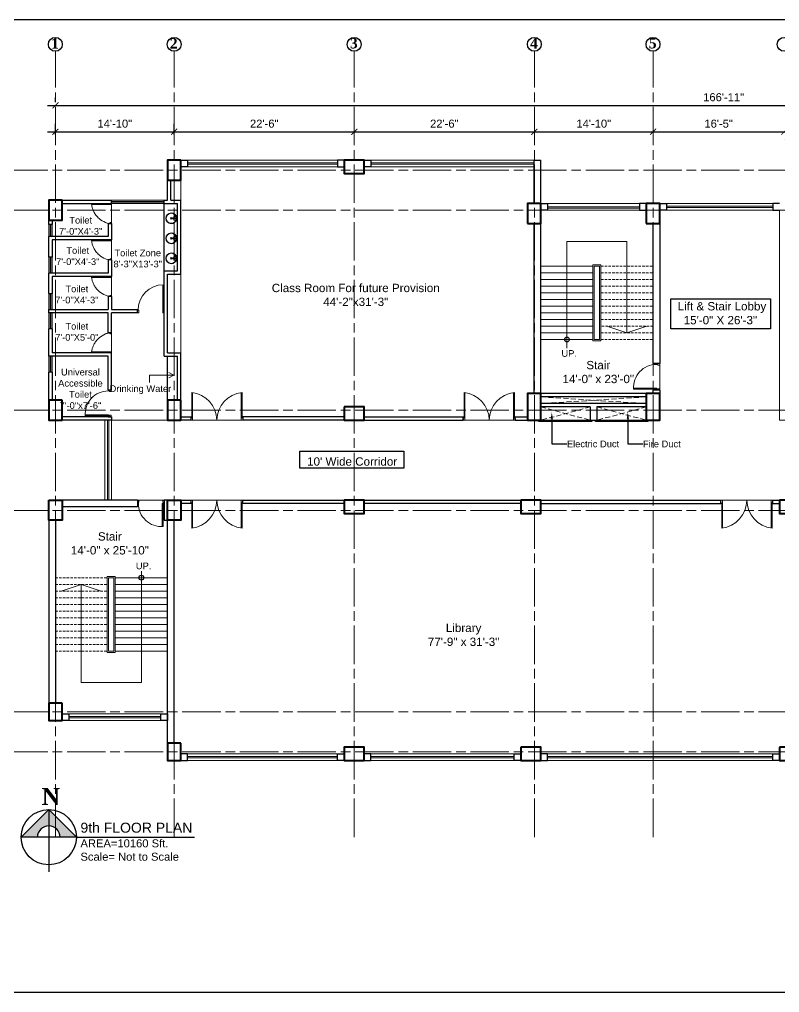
# Model space of a CAD drawing. Header units: inches. Extents: x -12 to 20935469, y -1604 to 24729220.
# Drawn here: x 20863959 to 20865098, y 24703583 to 24705041 of the extents above; entities that cross this region are included whole.
import ezdxf
from ezdxf import colors
from ezdxf.entities.mleader import LeaderData, LeaderLine
from ezdxf.math import Vec2, Vec3

# ---------------------------------------------------------------- set-up
doc = ezdxf.new("R2010")
doc.units = ezdxf.units.IN
doc.header["$LTSCALE"] = 0.03
doc.header["$MEASUREMENT"] = 0
doc.header["$PDMODE"] = 32
doc.header["$PDSIZE"] = 15
doc.linetypes.add('ACAD_ISO08W100', pattern=[36, 24, -3, 6, -3])
doc.linetypes.add('DASHED2', pattern=[0.375, 0.25, -0.125])
for name, color, linetype, lineweight in [('column', 1, 'Continuous', 40), ('Dim Line', 252, 'Continuous', 13), ('Door', 7, 'Continuous', 18), ('Dot', 253, 'Continuous', 0), ('Gas', 21, 'Continuous', 5), ('Glass Line', 252, 'Continuous', 9), ('Grid Line', 252, 'Continuous', 18), ('Hatch', 253, 'Continuous', 15), ('Low Wall', 7, 'Continuous', 30), ('Main Wall', 7, 'Continuous', 30), ('RAIL', 23, 'Continuous', 13), ('STAIR', 46, 'Continuous', 15), ('TOILET FIXTURE', 142, 'Continuous', 5), ('wind.', 150, 'Continuous', 20)]:
    doc.layers.add(name, color=color, linetype=linetype, lineweight=lineweight)
doc.layers.add('TEXT', color=7, linetype='Continuous')
doc.styles.add('2', font='swisscl.ttf')
doc.styles.add('RomanS', font='arial.ttf', dxfattribs={"height": 12})
doc.styles.get("Standard").update_dxf_attribs({"font": 'timesbd.ttf'})
doc.dimstyles.new('Aec_Arch_I', dxfattribs={"dimscale": 96, "dimtxt": 12, "dimasz": 0.09375, "dimexe": 0.125, "dimexo": 0.125, "dimgap": 0.0625, "dimtad": 1, "dimdec": 0, "dimzin": 3, "dimdsep": 46, "dimlunit": 4, "dimtxsty": 'RomanS', "dimblk1": 'ARCHTICK', "dimblk2": 'ARCHTICK', "dimsah": 1, "dimcen": 0.09375, "dimdle": 0.125, "dimadec": 0, "dimazin": 0, "dimtfac": 0.75, "dimtdec": 0, "dimtmove": 2, "dimatfit": 3, "dimldrblk": 'ARCHTICK', "dimfxl": 1, "dimfrac": 1, "dimtolj": 1, "dimtzin": 0, "dimarcsym": 0})

# ---------------------------------------------------------------- blocks, each defined once
blk = doc.blocks.new('_ArchTick')
at = {"color": 0, "linetype": 'ByBlock', "lineweight": 35, "const_width": 0.15}
blk.add_lwpolyline([(-0.5, -0.5), (0.5, 0.5)], dxfattribs=at)
blk = doc.blocks.new('*D14')
at = {"layer": 'Defpoints', "color": 0, "transparency": 16777216}
for p in [(20831126.3, 24724578.2), (20830948.3, 24724562.3), (20831126.3, 24724562.3)]:
    blk.add_point(p, dxfattribs=at)
at = {"layer": 'Dim Line', "color": 0, "lineweight": -2, "transparency": 16777216}
for p, q in [((20830948.3, 24724574.3), (20830948.3, 24724590.2)), ((20831126.3, 24724574.3), (20831126.3, 24724590.2)), ((20830936.3, 24724578.2), (20831138.3, 24724578.2))]:
    blk.add_line(p, q, dxfattribs=at)
at = {"layer": 'Dim Line', "color": 0, "lineweight": -2, "transparency": 16777216, "xscale": 9, "yscale": 9, "zscale": 9, "rotation": 180}
blk.add_blockref('_ArchTick', (20830948.3, 24724578.2), dxfattribs=at)
at = {"layer": 'Dim Line', "color": 0, "lineweight": -2, "transparency": 16777216, "xscale": 9, "yscale": 9, "zscale": 9}
blk.add_blockref('_ArchTick', (20831126.3, 24724578.2), dxfattribs=at)
at = {"layer": 'Dim Line', "color": 0, "transparency": 16777216, "insert": (20831037.3, 24724590.3), "char_height": 12, "attachment_point": 5, "style": 'RomanS'}
blk.add_mtext('\\A1;14\'-10"', dxfattribs=at)
blk = doc.blocks.new('*D7')
at = {"layer": 'Defpoints', "color": 0, "transparency": 16777216}
for p in [(20831396.3, 24724578.2), (20831396.3, 24724578.2), (20831126.3, 24724562.3)]:
    blk.add_point(p, dxfattribs=at)
at = {"layer": 'Dim Line', "color": 0, "lineweight": -2, "transparency": 16777216}
for p, q in [((20831126.3, 24724574.3), (20831126.3, 24724590.2)), ((20831114.3, 24724578.2), (20831408.3, 24724578.2))]:
    blk.add_line(p, q, dxfattribs=at)
at = {"layer": 'Dim Line', "color": 0, "lineweight": -2, "transparency": 16777216, "xscale": 9, "yscale": 9, "zscale": 9, "rotation": 180}
blk.add_blockref('_ArchTick', (20831126.3, 24724578.2), dxfattribs=at)
at = {"layer": 'Dim Line', "color": 0, "lineweight": -2, "transparency": 16777216, "xscale": 9, "yscale": 9, "zscale": 9}
blk.add_blockref('_ArchTick', (20831396.3, 24724578.2), dxfattribs=at)
at = {"layer": 'Dim Line', "color": 0, "transparency": 16777216, "insert": (20831261.3, 24724590.3), "char_height": 12, "attachment_point": 5, "style": 'RomanS'}
blk.add_mtext('\\A1;22\'-6"', dxfattribs=at)
blk = doc.blocks.new('*D8')
at = {"layer": 'Defpoints', "color": 0, "transparency": 16777216}
for p in [(20831396.3, 24724578.2), (20831666.3, 24724578.2), (20831666.3, 24724578.2)]:
    blk.add_point(p, dxfattribs=at)
at = {"layer": 'Dim Line', "color": 0, "lineweight": -2, "transparency": 16777216}
blk.add_line((20831384.3, 24724578.2), (20831678.3, 24724578.2), dxfattribs=at)
at = {"layer": 'Dim Line', "color": 0, "lineweight": -2, "transparency": 16777216, "xscale": 9, "yscale": 9, "zscale": 9, "rotation": 180}
blk.add_blockref('_ArchTick', (20831396.3, 24724578.2), dxfattribs=at)
at = {"layer": 'Dim Line', "color": 0, "lineweight": -2, "transparency": 16777216, "xscale": 9, "yscale": 9, "zscale": 9}
blk.add_blockref('_ArchTick', (20831666.3, 24724578.2), dxfattribs=at)
at = {"layer": 'Dim Line', "color": 0, "transparency": 16777216, "insert": (20831531.3, 24724590.3), "char_height": 12, "attachment_point": 5, "style": 'RomanS'}
blk.add_mtext('\\A1;22\'-6"', dxfattribs=at)
blk = doc.blocks.new('*D9')
at = {"layer": 'Defpoints', "color": 0, "transparency": 16777216}
for p in [(20831666.3, 24724578.2), (20831844.3, 24724578.2), (20831844.3, 24724578.2)]:
    blk.add_point(p, dxfattribs=at)
at = {"layer": 'Dim Line', "color": 0, "lineweight": -2, "transparency": 16777216}
blk.add_line((20831654.3, 24724578.2), (20831856.3, 24724578.2), dxfattribs=at)
at = {"layer": 'Dim Line', "color": 0, "lineweight": -2, "transparency": 16777216, "xscale": 9, "yscale": 9, "zscale": 9, "rotation": 180}
blk.add_blockref('_ArchTick', (20831666.3, 24724578.2), dxfattribs=at)
at = {"layer": 'Dim Line', "color": 0, "lineweight": -2, "transparency": 16777216, "xscale": 9, "yscale": 9, "zscale": 9}
blk.add_blockref('_ArchTick', (20831844.3, 24724578.2), dxfattribs=at)
at = {"layer": 'Dim Line', "color": 0, "transparency": 16777216, "insert": (20831755.3, 24724590.3), "char_height": 12, "attachment_point": 5, "style": 'RomanS'}
blk.add_mtext('\\A1;14\'-10"', dxfattribs=at)
blk = doc.blocks.new('*D21')
at = {"layer": 'Defpoints', "color": 0, "transparency": 16777216}
for p in [(20831844.3, 24724578.2), (20832040.8, 24724578.2), (20832040.8, 24724578.2)]:
    blk.add_point(p, dxfattribs=at)
at = {"layer": 'Dim Line', "color": 0, "lineweight": -2, "transparency": 16777216}
for p, q in [((20831832.3, 24724578.2), (20832052.8, 24724578.2)), ((20831844.3, 24724566.2), (20831844.3, 24724566.2)), ((20832040.8, 24724566.2), (20832040.8, 24724566.2))]:
    blk.add_line(p, q, dxfattribs=at)
at = {"layer": 'Dim Line', "color": 0, "lineweight": -2, "transparency": 16777216, "xscale": 9, "yscale": 9, "zscale": 9, "rotation": 180}
blk.add_blockref('_ArchTick', (20831844.3, 24724578.2), dxfattribs=at)
at = {"layer": 'Dim Line', "color": 0, "lineweight": -2, "transparency": 16777216, "xscale": 9, "yscale": 9, "zscale": 9}
blk.add_blockref('_ArchTick', (20832040.8, 24724578.2), dxfattribs=at)
at = {"layer": 'Dim Line', "color": 0, "transparency": 16777216, "insert": (20831942.5, 24724590.3), "char_height": 12, "attachment_point": 5, "style": 'RomanS'}
blk.add_mtext('\\A1;16\'-5"', dxfattribs=at)
blk = doc.blocks.new('*D22')
at = {"layer": 'Defpoints', "color": 0, "transparency": 16777216}
for p in [(20832040.8, 24724578.2), (20832166.8, 24724578.2), (20832166.8, 24724578.2)]:
    blk.add_point(p, dxfattribs=at)
at = {"layer": 'Dim Line', "color": 0, "lineweight": -2, "transparency": 16777216}
for p, q in [((20832028.8, 24724578.2), (20832178.8, 24724578.2)), ((20832040.8, 24724566.2), (20832040.8, 24724566.2)), ((20832166.8, 24724566.2), (20832166.8, 24724566.2))]:
    blk.add_line(p, q, dxfattribs=at)
at = {"layer": 'Dim Line', "color": 0, "lineweight": -2, "transparency": 16777216, "xscale": 9, "yscale": 9, "zscale": 9, "rotation": 180}
blk.add_blockref('_ArchTick', (20832040.8, 24724578.2), dxfattribs=at)
at = {"layer": 'Dim Line', "color": 0, "lineweight": -2, "transparency": 16777216, "xscale": 9, "yscale": 9, "zscale": 9}
blk.add_blockref('_ArchTick', (20832166.8, 24724578.2), dxfattribs=at)
at = {"layer": 'Dim Line', "color": 0, "transparency": 16777216, "insert": (20832103.8, 24724590.3), "char_height": 12, "attachment_point": 5, "style": 'RomanS'}
blk.add_mtext('\\A1;10\'-6"', dxfattribs=at)
blk = doc.blocks.new('*D13')
at = {"layer": 'Defpoints', "color": 0, "transparency": 16777216}
for p in [(20830948.3, 24724610.7), (20832951.8, 24724617.8), (20832951.8, 24724610.7)]:
    blk.add_point(p, dxfattribs=at)
at = {"layer": 'Dim Line', "color": 0, "lineweight": -2, "transparency": 16777216}
for p, q in [((20830948.3, 24724622.7), (20830948.3, 24724629.8)), ((20832951.8, 24724622.7), (20832951.8, 24724629.8)), ((20830936.3, 24724617.8), (20832963.8, 24724617.8))]:
    blk.add_line(p, q, dxfattribs=at)
at = {"layer": 'Dim Line', "color": 0, "lineweight": -2, "transparency": 16777216, "xscale": 9, "yscale": 9, "zscale": 9, "rotation": 180}
blk.add_blockref('_ArchTick', (20830948.3, 24724617.8), dxfattribs=at)
at = {"layer": 'Dim Line', "color": 0, "lineweight": -2, "transparency": 16777216, "xscale": 9, "yscale": 9, "zscale": 9}
blk.add_blockref('_ArchTick', (20832951.8, 24724617.8), dxfattribs=at)
at = {"layer": 'Dim Line', "color": 0, "transparency": 16777216, "insert": (20831950, 24724629.9), "char_height": 12, "attachment_point": 5, "style": 'RomanS'}
blk.add_mtext('\\A1;166\'-11"', dxfattribs=at)
blk = doc.blocks.new('Door_45')
at = {"layer": 'Door'}
for p, q in [((1.5, 5), (1.5, 44)), ((1.5, 40), (2.2, 40)), ((2.2, 40), (2.2, 39.5)), ((2.2, 39.5), (2.7, 39.5)), ((2.7, 39.5), (2.7, 40)), ((2.7, 40), (3.5, 40)), ((3.5, 44), (3.5, 5)), ((1.5, 25.8), (2.2, 25.8)), ((2.2, 25.8), (2.2, 25.3)), ((2.2, 25.3), (2.7, 25.3)), ((2.7, 25.8), (3.5, 25.8)), ((2.7, 25.3), (2.7, 25.8)), ((0, 0), (0, 5)), ((0, 5), (1.5, 5)), ((1.5, 12.6), (2.2, 12.6)), ((3.5, 5), (1.5, 5)), ((1.5, 5), (1.5, 3)), ((1.5, 3), (2.5, 3)), ((2.2, 12.6), (2.2, 13.1)), ((2.2, 13.1), (2.7, 13.1)), ((2.5, 3), (2.5, 0)), ((2.7, 13.1), (2.7, 12.6)), ((2.7, 12.6), (3.5, 12.6)), ((42.5, 3), (42.5, 0)), ((43.5, 3), (42.5, 3)), ((45, 5), (43.5, 5)), ((43.5, 5), (43.5, 3)), ((45, 0), (45, 5)), ((2.5, 0), (0, 0)), ((42.5, 0), (45, 0))]:
    blk.add_line(p, q, dxfattribs=at)
blk.add_arc((4.7, 5.3), 38.8, 359.6233, 94.6685, dxfattribs=at)
blk = doc.blocks.new('sssss-flat-876')
at = {"layer": 'Door', "linetype": 'Continuous', "ltscale": 3}
blk.add_line((3666.5, 84027.2), (3666.5, 84055.7), dxfattribs=at)
at = {"layer": 'Door', "linetype": 'Continuous', "ltscale": 3, "extrusion": (-7.21527e-09, -3.35624e-18, 1), "elevation": 0}
for points in [[(3666.5, 84057.2), (3666.5, 84055.7), (3668.4, 84055.7), (3668.4, 84056.5), (3670.2, 84056.5), (3670.2, 84057.2)], [(3668.4, 84055.7), (3696.2, 84055.7), (3696.2, 84056.5), (3668.4, 84056.5)]]:
    blk.add_lwpolyline(points, close=True, dxfattribs=at)
at = {"layer": 'Door', "linetype": 'Continuous', "ltscale": 3, "flags": 128}
blk.add_lwpolyline([(3670.2, 84027.2, 0.04096), (3675.5, 84028.9, 0.082496), (3684.9, 84034.8, 0.052187), (3689.7, 84040, 0.043988), (3692.9, 84045, 0.036571), (3694.8, 84049.6, 0.034751), (3695.9, 84054.2, 0.011435), (3696.2, 84055.7)], format="xyb", dxfattribs=at)
at = {"layer": 'Door', "linetype": 'Continuous', "ltscale": 3}
blk.add_lwpolyline([(3666.5, 84027.2), (3666.5, 84028.7), (3668.4, 84028.7), (3668.4, 84027.9), (3670.2, 84027.9), (3670.2, 84027.2)], close=True, dxfattribs=at)
blk = doc.blocks.new('7-flat-72')
at = {"layer": 'Glass Line', "color": 8, "ltscale": 20}
for p, q in [((-64478.7, 376960.5), (-64480.3, 376960.5)), ((-64480.3, 376959.5), (-64480.3, 376960.5)), ((-64480.3, 376959.5), (-64480.3, 376960.5)), ((-64478.7, 376959.5), (-64480.3, 376959.5)), ((-64480.3, 376959.1), (-64480.3, 376959.4)), ((-64478.7, 376959.4), (-64480.3, 376959.4)), ((-64478.7, 376959.1), (-64480.3, 376959.1)), ((-64480.2, 376959.4), (-64480.2, 376959.5)), ((-64480.1, 376959.5), (-64480.1, 376960.5)), ((-64479.9, 376959.5), (-64479.9, 376960.5)), ((-64479.5, 376959.5), (-64479.5, 376960.5)), ((-64479.1, 376959.5), (-64479.1, 376960.5)), ((-64478.9, 376959.5), (-64478.9, 376960.5)), ((-64478.9, 376959.4), (-64478.9, 376959.5)), ((-64478.8, 376959.5), (-64478.8, 376960.5)), ((-64478.7, 376959.5), (-64478.7, 376960.5)), ((-64478.7, 376959.1), (-64478.7, 376959.4)), ((-64475.1, 376959.4), (-64476.9, 376959.4)), ((-64476.9, 376959.1), (-64476.9, 376959.4)), ((-64475.1, 376959.1), (-64476.9, 376959.1)), ((-64476.6, 376959.4), (-64476.6, 376966.6)), ((-64475.5, 376966.6), (-64476.6, 376966.6)), ((-64475.5, 376959.4), (-64475.5, 376966.6)), ((-64475.1, 376959.1), (-64475.1, 376959.4)), ((-64473.3, 376960.5), (-64471.7, 376960.5)), ((-64473.3, 376959.5), (-64473.3, 376960.5)), ((-64473.3, 376959.5), (-64473.3, 376960.5)), ((-64473.3, 376959.5), (-64471.7, 376959.5)), ((-64473.3, 376959.1), (-64473.3, 376959.4)), ((-64473.3, 376959.4), (-64471.7, 376959.4)), ((-64473.3, 376959.1), (-64471.7, 376959.1)), ((-64473.1, 376959.5), (-64473.1, 376960.5)), ((-64473.1, 376959.4), (-64473.1, 376959.5)), ((-64472.9, 376959.5), (-64472.9, 376960.5)), ((-64472.5, 376959.5), (-64472.5, 376960.5)), ((-64472.1, 376959.5), (-64472.1, 376960.5)), ((-64471.9, 376959.5), (-64471.9, 376960.5)), ((-64471.9, 376959.4), (-64471.9, 376959.5)), ((-64471.8, 376959.5), (-64471.8, 376960.5)), ((-64471.7, 376959.5), (-64471.7, 376960.5)), ((-64471.7, 376959.1), (-64471.7, 376959.4))]:
    blk.add_line(p, q, dxfattribs=at)
blk.add_circle((-64476, 376968.4, 0), 1.08, dxfattribs=at)
for radius, start, end in [(8.1, 273.8334, 266.1883), (7.55, 274.115, 265.9068)]:
    blk.add_arc((-64476, 376968.4, 0), radius, start, end, dxfattribs=at)
blk = doc.blocks.new('SFSFSFS-flat-72')
at = {"layer": 'TOILET FIXTURE', "ltscale": 0.2}
blk.add_lwpolyline([(-3918.5, -3608.1), (-3918.5, -3602.7), (-3923.9, -3602.7), (-3923.9, -3608.1)], close=True, dxfattribs=at)
at = {"layer": 'TOILET FIXTURE', "ltscale": 20}
blk.add_blockref('7-flat-72', (60554.8, -380567.2), dxfattribs=at)
blk = doc.blocks.new('$D40')
at = {"layer": 'Door'}
for p, q in [((1, 4), (1, 42)), ((2, 0), (2, 42)), ((1, 5), (0, 5)), ((2, 0), (0, 0)), ((2, 4), (1, 4)), ((39, 4), (38, 4)), ((38, 4), (38, 0)), ((40, 0), (38, 0)), ((40, 5), (39, 5)), ((39, 5), (39, 4))]:
    blk.add_line(p, q, dxfattribs=at)
blk.add_arc((1, 4), 38, 0, 90, dxfattribs=at)
blk = doc.blocks.new('fff')
at = {"layer": 'Grid Line', "color": 252, "linetype": 'ACAD_ISO08W100', "lineweight": 9, "ltscale": 80, "true_color": 0x939598}
for p, q in [((20830948.3, 24723521.1), (20830948.3, 24724698.8)), ((20831126.3, 24723521.1), (20831126.3, 24724698.8)), ((20831396.3, 24723521.1), (20831396.3, 24724698.8)), ((20831666.3, 24723521.1), (20831666.3, 24724698.8)), ((20831844.3, 24723521.1), (20831844.3, 24724698.8)), ((20833096.9, 24724520.6), (20830726.1, 24724520.6)), ((20833096.9, 24724460.6), (20830726.1, 24724460.6)), ((20833096.9, 24724160.7), (20830726.1, 24724160.7)), ((20833096.9, 24724010.7), (20830726.1, 24724010.7)), ((20833096.9, 24723708.7), (20830726.1, 24723708.7)), ((20833096.9, 24723648.8), (20830726.1, 24723648.8))]:
    blk.add_line(p, q, dxfattribs=at)
at = {"layer": 'Dim Line'}
for base, p1, p2, picture, middle in [((20832951.7523, 24724617.8128), (20830948.3088, 24724610.7482), (20832951.7523, 24724610.7482), '*D13', (20831950.0306, 24724629.9397)), ((20831126.3, 24724578.2), (20830948.3, 24724562.3), (20831126.3, 24724562.3), '*D14', (20831037.3, 24724590.3)), ((20831396.3, 24724578.2), (20831126.3, 24724562.3), (20831396.3, 24724578.2), '*D7', (20831261.3, 24724590.3)), ((20831666.3, 24724578.2), (20831396.3, 24724578.2), (20831666.3, 24724578.2), '*D8', (20831531.3, 24724590.3)), ((20831844.3, 24724578.2), (20831666.3, 24724578.2), (20831844.3, 24724578.2), '*D9', (20831755.3, 24724590.3)), ((20832040.7792, 24724578.1666), (20831844.25, 24724578.1666), (20832040.7792, 24724578.1666), '*D21', (20831942.5146, 24724590.2934)), ((20832166.8, 24724578.2), (20832040.8, 24724578.2), (20832166.8, 24724578.2), '*D22', (20832103.8, 24724590.3))]:
    dim = blk.add_linear_dim(base=base, p1=p1, p2=p2, dimstyle='Aec_Arch_I', dxfattribs=at)
    dim.commit()
    dim.dimension.update_dxf_attribs({"geometry": picture, "text_midpoint": middle})

msp = doc.modelspace()

# ---------------------------------------------------------------- hatches: boundary and pattern name
at = {"layer": 'Low Wall'}
h = msp.add_hatch(color=256, dxfattribs=at)
h.paths.add_polyline_path([(20863985.5, 24703815.4), (20863961.1, 24703815.4), (20864002.5, 24703856.8), (20864002.5, 24703832.5, 0.414214)])
h.paths.add_polyline_path([(20864002.5, 24703832.5), (20864002.5, 24703856.8), (20864043.9, 24703815.4), (20864019.6, 24703815.4, 0.414214)])

# ---------------------------------------------------------------- linework, layer by layer
for p, q in [((20864175.4, 24704664.3), (20864175.4, 24704765.2)), ((20864180.4, 24704470.4), (20864180.4, 24704536.4)), ((20864091.4, 24704445.6), (20864096.4, 24704445.6)), ((20864623.8, 24704442.9), (20864623.8, 24704440.4)), ((20864701.8, 24704442.9), (20864701.8, 24704440.4)), ((20864210.4, 24703930.4), (20864210.4, 24703930.4)), ((20864485.4, 24703930.4), (20864485.4, 24703930.4)), ((20864750.4, 24703930.4), (20864750.4, 24703930.4)), ((20864002.5, 24703856.8), (20864002.5, 24703763.5)), ((20864043.9, 24703815.4), (20864220.9, 24703815.4))]:
    msp.add_line(p, q)
for points in [[(20864934.8, 24704622.6), (20865084.4, 24704622.6), (20865084.4, 24704577.4), (20864934.8, 24704577.4)], [(20864737.3, 24704440.4), (20864816.6, 24704440.4), (20864816.6, 24704438.4), (20864737.3, 24704438.4)], [(20864822.3, 24704440.4), (20864900.6, 24704440.4), (20864900.6, 24704438.4), (20864822.3, 24704438.4)], [(20864379, 24704394.1), (20864534.6, 24704394.1), (20864534.6, 24704368.8), (20864379, 24704368.8)]]:
    msp.add_lwpolyline(points, close=True)
msp.add_lwpolyline([(20864043.9, 24703815.5), (20863961.1, 24703815.4)])
for centre, radius in [((20864779.3, 24704561.4), 3.61), ((20864141.3, 24704204.4), 3.61), ((20864002.5, 24703815.4), 41.4)]:
    msp.add_circle(centre, radius)
at = {"layer": 'column', "lineweight": 40, "ltscale": 20}
for points in [[(20864200.4, 24704830.2), (20864180.4, 24704830.2), (20864180.4, 24704800.2), (20864200.4, 24704800.2)], [(20864445.5, 24704830.2), (20864445.5, 24704810.2), (20864475.5, 24704810.2), (20864475.5, 24704830.2)], [(20864022.4, 24704770.2), (20864002.4, 24704770.2), (20864002.4, 24704740.2), (20864022.4, 24704740.2)], [(20864720.3, 24704735.4), (20864740.3, 24704735.4), (20864740.3, 24704765.4), (20864720.3, 24704765.4)], [(20864898.3, 24704735.4), (20864918.3, 24704735.4), (20864918.3, 24704765.4), (20864898.3, 24704765.4)], [(20864022.4, 24704470.4), (20864002.4, 24704470.4), (20864002.4, 24704440.4), (20864022.4, 24704440.4)], [(20864200.4, 24704470.4), (20864180.4, 24704470.4), (20864180.4, 24704440.4), (20864200.4, 24704440.4)], [(20864720.3, 24704440.4), (20864740.3, 24704440.4), (20864740.3, 24704480.4), (20864720.3, 24704480.4)], [(20864898.3, 24704440.4), (20864918.3, 24704440.4), (20864918.3, 24704480.4), (20864898.3, 24704480.4)], [(20864445.5, 24704460.4), (20864445.5, 24704440.4), (20864475.5, 24704440.4), (20864475.5, 24704460.4)], [(20864002.5, 24704320.4), (20864022.5, 24704320.4), (20864022.5, 24704290.4), (20864002.5, 24704290.4)], [(20864180.5, 24704320.4), (20864200.5, 24704320.4), (20864200.5, 24704290.4), (20864180.5, 24704290.4)], [(20864445.5, 24704320.4), (20864445.5, 24704300.4), (20864475.5, 24704300.4), (20864475.5, 24704320.4)], [(20864710.4, 24704320.4), (20864710.4, 24704300.4), (20864740.4, 24704300.4), (20864740.4, 24704320.4)], [(20865098, 24704320.4), (20865098, 24704300.4), (20865128, 24704300.4), (20865128, 24704320.4)], [(20864022.5, 24704016.3), (20864002.5, 24704016.3), (20864002.5, 24703990.3), (20864022.5, 24703990.3)], [(20864200.5, 24703956.4), (20864180.5, 24703956.4), (20864180.5, 24703930.4), (20864200.5, 24703930.4)], [(20864475.5, 24703930.4), (20864475.5, 24703950.4), (20864445.5, 24703950.4), (20864445.5, 24703930.4)], [(20864710.4, 24703950.4), (20864710.4, 24703930.4), (20864740.4, 24703930.4), (20864740.4, 24703950.4)], [(20865098, 24703950.3), (20865098, 24703930.3), (20865128, 24703930.3), (20865128, 24703950.3)]]:
    msp.add_lwpolyline(points, close=True, dxfattribs=at)
at = {"layer": 'Defpoints'}
msp.add_lwpolyline([(20863757.9, 24705041.1), (20866196.7, 24705041.1), (20866196.7, 24703582.6), (20863757.9, 24703582.6)], close=True, dxfattribs=at)
at = {"layer": 'Door'}
for p, q in [((20864216.8, 24704444.1), (20864216.8, 24704482)), ((20864218.1, 24704440.4), (20864218.1, 24704482)), ((20864290.9, 24704440.4), (20864290.9, 24704482)), ((20864292.2, 24704444.1), (20864292.2, 24704482)), ((20864625.1, 24704444.1), (20864625.1, 24704482)), ((20864626.4, 24704440.4), (20864626.4, 24704482)), ((20864699.2, 24704440.4), (20864699.2, 24704482)), ((20864700.5, 24704444.1), (20864700.5, 24704482)), ((20864216.8, 24704445.4), (20864215.5, 24704445.4)), ((20864218.1, 24704440.4), (20864215.5, 24704440.4)), ((20864218.1, 24704444.1), (20864216.8, 24704444.1)), ((20864290.9, 24704444.1), (20864292.2, 24704444.1)), ((20864290.9, 24704440.4), (20864293.5, 24704440.4)), ((20864292.2, 24704445.4), (20864293.5, 24704445.4)), ((20864625.1, 24704445.4), (20864623.8, 24704445.4)), ((20864626.4, 24704440.4), (20864623.8, 24704440.4)), ((20864626.4, 24704444.1), (20864625.1, 24704444.1)), ((20864699.2, 24704444.1), (20864700.5, 24704444.1)), ((20864699.2, 24704440.4), (20864701.8, 24704440.4)), ((20864700.5, 24704445.4), (20864701.8, 24704445.4)), ((20864218.1, 24704320.4), (20864215.5, 24704320.4)), ((20864216.8, 24704315.4), (20864215.5, 24704315.4)), ((20864216.8, 24704316.7), (20864216.8, 24704278.8)), ((20864218.1, 24704316.7), (20864216.8, 24704316.7)), ((20864218.1, 24704320.4), (20864218.1, 24704278.8)), ((20864290.9, 24704320.4), (20864290.9, 24704278.8)), ((20864290.9, 24704320.4), (20864293.5, 24704320.4)), ((20864290.9, 24704316.7), (20864292.2, 24704316.7)), ((20864292.2, 24704316.7), (20864292.2, 24704278.8)), ((20864292.2, 24704315.4), (20864293.5, 24704315.4)), ((20865012.6, 24704320.4), (20865010, 24704320.4)), ((20865011.3, 24704315.4), (20865010, 24704315.4)), ((20865011.3, 24704316.7), (20865011.3, 24704278.8)), ((20865012.6, 24704316.7), (20865011.3, 24704316.7)), ((20865012.6, 24704320.4), (20865012.6, 24704278.8)), ((20865085.4, 24704320.4), (20865085.4, 24704278.8)), ((20865085.4, 24704320.4), (20865088, 24704320.4)), ((20865085.4, 24704316.7), (20865086.7, 24704316.7)), ((20865086.7, 24704316.7), (20865086.7, 24704278.8)), ((20865086.7, 24704315.4), (20865088, 24704315.4))]:
    msp.add_line(p, q, dxfattribs=at)
for centre, start, end in [((20864212.2, 24704440), 0.5906, 83.7783), ((20864296.8, 24704440), 96.2217, 179.4094), ((20864620.5, 24704440), 0.5906, 83.7783), ((20864705.1, 24704440), 96.2217, 179.4094), ((20864212.2, 24704320.8), 276.2217, 359.4094), ((20864296.8, 24704320.8), 180.5906, 263.7783), ((20865006.7, 24704320.8), 276.2217, 359.4094), ((20865091.3, 24704320.8), 180.5906, 263.7783)]:
    msp.add_arc(centre, 42.3, start, end, dxfattribs=at)
at = {"layer": 'Dot', "linetype": 'DASHED2', "lineweight": 0, "ltscale": 1000}
for p, q in [((20864740.3, 24704475.4), (20864898.3, 24704465.4)), ((20864898.3, 24704475.4), (20864740.3, 24704465.4)), ((20864814.3, 24704460.4), (20864740.3, 24704440.4)), ((20864740.3, 24704460.4), (20864814.3, 24704440.4)), ((20864824.3, 24704460.4), (20864898.3, 24704440.4)), ((20864898.3, 24704460.4), (20864824.3, 24704440.4))]:
    msp.add_line(p, q, dxfattribs=at)
at = {"layer": 'Gas', "color": 0, "lineweight": 5}
for points in [[(20864830.3, 24704559.4), (20864818.3, 24704559.4), (20864818.3, 24704673.4), (20864830.3, 24704673.4)], [(20864828.3, 24704561.4), (20864820.3, 24704561.4), (20864820.3, 24704671.4), (20864828.3, 24704671.4)], [(20864102.3, 24704206.4), (20864090.3, 24704206.4), (20864090.3, 24704092.4), (20864102.3, 24704092.4)], [(20864100.3, 24704204.4), (20864092.3, 24704204.4), (20864092.3, 24704094.4), (20864100.3, 24704094.4)]]:
    msp.add_lwpolyline(points, close=True, dxfattribs=at)
at = {"layer": 'Hatch', "lineweight": 5}
for p, q in [((20864200.4, 24704770.2), (20864200.4, 24704800.2)), ((20864200.4, 24704541.4), (20864200.4, 24704659.3))]:
    msp.add_line(p, q, dxfattribs=at)
at = {"layer": 'Hatch', "lineweight": 0}
msp.add_lwpolyline([(20865932, 24704320.4), (20865931.9, 24704440.5), (20865847.9, 24704440.4), (20865098, 24704440.4), (20865098, 24704755.4), (20864918.3, 24704755.2), (20864918.3, 24704440.4), (20864096.4, 24704440.5), (20864096.4, 24704320.5)], close=True, dxfattribs=at)
at = {"layer": 'Low Wall', "color": 0}
msp.add_lwpolyline([(20863961.1, 24703815.4), (20864002.5, 24703856.8), (20864043.9, 24703815.4)], dxfattribs=at)
at = {"layer": 'Low Wall'}
msp.add_arc((20864002.5, 24703815.4), 17, 0, 180, dxfattribs=at)
at = {"layer": 'Main Wall', "lineweight": 30}
for p, q in [((20864730.3, 24704830.3), (20864740.3, 24704830.3)), ((20864730.3, 24704765.4), (20864730.3, 24704830.3)), ((20864740.3, 24704765.4), (20864740.3, 24704830.3)), ((20864180.4, 24704770.2), (20864180.4, 24704800.2)), ((20864185.4, 24704770.2), (20864185.4, 24704800.2)), ((20864730.3, 24704784.3), (20864730.4, 24704784.3)), ((20864730.3, 24704778.3), (20864730.4, 24704778.3)), ((20864022.4, 24704770.2), (20864096.4, 24704770.2)), ((20864022.4, 24704765.2), (20864096.4, 24704765.2)), ((20864096.4, 24704765.2), (20864096.4, 24704770.2)), ((20864175.4, 24704770.2), (20864180.4, 24704770.2)), ((20864175.4, 24704765.2), (20864175.4, 24704770.2)), ((20864175.4, 24704765.2), (20864195.4, 24704765.2)), ((20864185.4, 24704770.2), (20864200.4, 24704770.2)), ((20864195.4, 24704664.3), (20864195.4, 24704765.2)), ((20864200.4, 24704659.3), (20864200.4, 24704770.2)), ((20864740.3, 24704480.4), (20864740.3, 24704755.4)), ((20864002.4, 24704733.6), (20864002.4, 24704740.2)), ((20864091.4, 24704735.2), (20864096.4, 24704735.2)), ((20864091.4, 24704735.2), (20864091.4, 24704715.6)), ((20864730.3, 24704480.4), (20864730.3, 24704735.4)), ((20864908.3, 24704735.4), (20864908.3, 24704525.4)), ((20864918.3, 24704735.4), (20864918.3, 24704525.4)), ((20864091.4, 24704715.6), (20864002.4, 24704715.6)), ((20864002.4, 24704685), (20864002.4, 24704715.6)), ((20864096.4, 24704710.6), (20864007.4, 24704710.6)), ((20864091.4, 24704680.6), (20864091.4, 24704661)), ((20864096.4, 24704680.6), (20864091.4, 24704680.6)), ((20864091.4, 24704661), (20864002.4, 24704661)), ((20864002.4, 24704630.4), (20864002.4, 24704661)), ((20864175.4, 24704606.4), (20864175.4, 24704664.3)), ((20864175.4, 24704664.3), (20864195.4, 24704664.3)), ((20864180.4, 24704541.4), (20864180.4, 24704659.3)), ((20864180.4, 24704659.3), (20864200.4, 24704659.3)), ((20864096.4, 24704656), (20864007.4, 24704656)), ((20864007.4, 24704656), (20864007.4, 24704630.4)), ((20864002.4, 24704630.4), (20864007.4, 24704630.4)), ((20864096.4, 24704626), (20864091.4, 24704626)), ((20864002.4, 24704606.4), (20864091.4, 24704606.4)), ((20864002.4, 24704601.4), (20864002.4, 24704606.4)), ((20864091.4, 24704601.4), (20864002.4, 24704601.4)), ((20864091.4, 24704571.4), (20864091.4, 24704601.4)), ((20864096.4, 24704571.4), (20864096.4, 24704601.4)), ((20864135.4, 24704601.4), (20864096.4, 24704601.4)), ((20864135.4, 24704601.4), (20864135.4, 24704606.4)), ((20864175.4, 24704536.4), (20864175.4, 24704606.4)), ((20864007.4, 24704577.4), (20864002.4, 24704577.4)), ((20864002.4, 24704536.4), (20864002.4, 24704577.4)), ((20864007.4, 24704577.4), (20864007.4, 24704541.4)), ((20864096.4, 24704571.4), (20864091.4, 24704571.4)), ((20864096.4, 24704541.4), (20864007.4, 24704541.4)), ((20864096.4, 24704485.6), (20864096.4, 24704541.4)), ((20864180.4, 24704541.4), (20864200.4, 24704541.4)), ((20864200.4, 24704470.4), (20864200.4, 24704541.4)), ((20864091.4, 24704536.4), (20864002.4, 24704536.4)), ((20864091.4, 24704485.6), (20864091.4, 24704536.4)), ((20864175.4, 24704536.4), (20864195.4, 24704536.4)), ((20864195.4, 24704470.4), (20864195.4, 24704536.4)), ((20864002.4, 24704470.4), (20864002.4, 24704512.4)), ((20864007.4, 24704512.4), (20864002.4, 24704512.4)), ((20864007.4, 24704512.4), (20864007.4, 24704470.4)), ((20864918.3, 24704525.4), (20864908.3, 24704525.4)), ((20864096.4, 24704485.6), (20864091.4, 24704485.6)), ((20864908.3, 24704485.4), (20864908.3, 24704480.4)), ((20864918.3, 24704485.4), (20864908.3, 24704485.4)), ((20864918.3, 24704485.4), (20864918.3, 24704480.4)), ((20864898.3, 24704480.4), (20864740.3, 24704480.4)), ((20864898.3, 24704475.4), (20864740.3, 24704475.4)), ((20864898.3, 24704465.4), (20864740.3, 24704465.4)), ((20864814.3, 24704460.4), (20864740.3, 24704460.4)), ((20864814.3, 24704460.4), (20864814.3, 24704440.4)), ((20864898.3, 24704460.4), (20864824.3, 24704460.4)), ((20864824.3, 24704460.4), (20864824.3, 24704440.4)), ((20864096.4, 24704445.6), (20864022.4, 24704445.6)), ((20864096.4, 24704440.5), (20864022.4, 24704440.5)), ((20864096.4, 24704445.6), (20864096.4, 24704440.5)), ((20864200.5, 24704445.4), (20864215.5, 24704445.4)), ((20864215.5, 24704440.4), (20864200.5, 24704440.4)), ((20864215.5, 24704445.4), (20864215.5, 24704440.4)), ((20864445.5, 24704445.4), (20864293.5, 24704445.4)), ((20864293.5, 24704445.4), (20864293.5, 24704440.4)), ((20864445.5, 24704440.4), (20864293.5, 24704440.4)), ((20864475.5, 24704445.4), (20864623.8, 24704445.4)), ((20864475.5, 24704440.4), (20864623.8, 24704440.4)), ((20864623.8, 24704440.4), (20864623.8, 24704445.4)), ((20864701.8, 24704440.4), (20864701.8, 24704445.4)), ((20864701.8, 24704445.4), (20864720.3, 24704445.4)), ((20864701.8, 24704440.4), (20864720.3, 24704440.4)), ((20864814.3, 24704440.4), (20864824.3, 24704440.4)), ((20864135.5, 24704320.4), (20864022.5, 24704320.4)), ((20864135.5, 24704310.4), (20864022.5, 24704310.4)), ((20864135.5, 24704320.4), (20864135.5, 24704310.4)), ((20864180.5, 24704320.4), (20864175.5, 24704320.4)), ((20864175.5, 24704320.4), (20864175.5, 24704290.4)), ((20864190.5, 24704320.4), (20864180.5, 24704320.4)), ((20864200.5, 24704320.4), (20864215.5, 24704320.4)), ((20864215.5, 24704315.4), (20864200.5, 24704315.4)), ((20864215.5, 24704320.4), (20864215.5, 24704315.4)), ((20864293.5, 24704320.4), (20864445.5, 24704320.4)), ((20864293.5, 24704315.4), (20864293.5, 24704320.4)), ((20864445.5, 24704315.4), (20864293.5, 24704315.4)), ((20864475.5, 24704320.4), (20864710.4, 24704320.4)), ((20864710.4, 24704315.4), (20864475.5, 24704315.4)), ((20864740.4, 24704320.4), (20865010, 24704320.4)), ((20864740.5, 24704315.4), (20865010, 24704315.4)), ((20865010, 24704315.4), (20865010, 24704320.4)), ((20865088, 24704320.4), (20865098, 24704320.4)), ((20865088, 24704315.4), (20865088, 24704320.4)), ((20865088, 24704315.4), (20865098, 24704315.4)), ((20864002.5, 24704290.4), (20864002.5, 24704016.3)), ((20864012.5, 24704290.4), (20864012.5, 24704016.3)), ((20864175.5, 24704290.4), (20864180.5, 24704290.4)), ((20864180.5, 24703956.4), (20864180.5, 24704290.4)), ((20864190.5, 24703956.4), (20864190.5, 24704290.4))]:
    msp.add_line(p, q, dxfattribs=at)
for points in [[(20864200.4, 24704830.2), (20864210.4, 24704830.2), (20864210.4, 24704820.2), (20864200.4, 24704820.2)], [(20864445.4, 24704830.3), (20864435.4, 24704830.3), (20864435.4, 24704820.2), (20864445.4, 24704820.2)], [(20864475.4, 24704830.3), (20864485.4, 24704830.3), (20864485.4, 24704820.2), (20864475.4, 24704820.2)], [(20864740.4, 24704765.4), (20864750.4, 24704765.4), (20864750.4, 24704755.4), (20864740.4, 24704755.4)], [(20864898.3, 24704765.4), (20864888.3, 24704765.4), (20864888.3, 24704755.4), (20864898.3, 24704755.4)], [(20864918.3, 24704765.4), (20864928.3, 24704765.4), (20864928.3, 24704755.4), (20864918.3, 24704755.4)], [(20865097.9, 24704765.4), (20865087.9, 24704765.4), (20865087.9, 24704755.4), (20865097.9, 24704755.4)], [(20864007.4, 24704733.6), (20864002.4, 24704733.6)], [(20864007.4, 24704740.2), (20864007.4, 24704733.6)], [(20864096.4, 24704735.2), (20864096.4, 24704710.6)], [(20864007.4, 24704710.6), (20864007.4, 24704685)], [(20864007.4, 24704685), (20864002.4, 24704685)], [(20864096.4, 24704680.6), (20864096.4, 24704656)], [(20864091.4, 24704626), (20864091.4, 24704606.4)], [(20864096.4, 24704626), (20864096.4, 24704606.4)], [(20864096.4, 24704606.4), (20864135.4, 24704606.4)], [(20864200.4, 24703930.4), (20864210.4, 24703930.4), (20864210.4, 24703940.4), (20864200.4, 24703940.4)], [(20864445.4, 24703930.4), (20864435.4, 24703930.4), (20864435.4, 24703940.4), (20864445.4, 24703940.4)], [(20864475.4, 24703930.4), (20864485.4, 24703930.4), (20864485.4, 24703940.4), (20864475.4, 24703940.4)], [(20864710.4, 24703930.4), (20864700.4, 24703930.4), (20864700.4, 24703940.4), (20864710.4, 24703940.4)], [(20864740.4, 24703930.4), (20864750.4, 24703930.4), (20864750.4, 24703940.4), (20864740.4, 24703940.4)], [(20865098, 24703930.3), (20865088, 24703930.3), (20865088, 24703940.4), (20865098, 24703940.4)]]:
    msp.add_lwpolyline(points, dxfattribs=at)
at = {"layer": 'Main Wall'}
for points in [[(20864022.5, 24704000.3), (20864032.5, 24704000.3), (20864032.5, 24703990.4), (20864022.5, 24703990.4)], [(20864170.5, 24704000.3), (20864180.5, 24704000.3), (20864180.5, 24703990.4), (20864170.5, 24703990.4)]]:
    msp.add_lwpolyline(points, close=True, dxfattribs=at)
at = {"layer": 'RAIL', "lineweight": 9}
for p, q in [((20864779.3, 24704548.3), (20864779.3, 24704708.4)), ((20864779.3, 24704708.4), (20864869.3, 24704708.4)), ((20864869.3, 24704708.4), (20864869.3, 24704571.4)), ((20864839.3, 24704581.4), (20864869.3, 24704571.4)), ((20864869.3, 24704571.4), (20864899.3, 24704581.4)), ((20864141.3, 24704214.1), (20864141.3, 24704047.4)), ((20864051.3, 24704194.4), (20864021.3, 24704184.4)), ((20864051.3, 24704047.4), (20864051.3, 24704194.4)), ((20864081.3, 24704184.4), (20864051.3, 24704194.4)), ((20864180.3, 24704184.4), (20864102.3, 24704184.4)), ((20864141.3, 24704047.4), (20864051.3, 24704047.4))]:
    msp.add_line(p, q, dxfattribs=at)
at = {"layer": 'STAIR', "color": 32, "lineweight": 5}
for p, q in [((20864740.3, 24704671.4), (20864818.3, 24704671.4)), ((20864740.3, 24704661.4), (20864818.3, 24704661.4)), ((20864740.3, 24704651.4), (20864818.3, 24704651.4)), ((20864740.3, 24704641.4), (20864818.3, 24704641.4)), ((20864740.3, 24704631.4), (20864818.3, 24704631.4)), ((20864740.3, 24704621.4), (20864818.3, 24704621.4)), ((20864740.3, 24704611.4), (20864818.3, 24704611.4)), ((20864740.3, 24704601.4), (20864818.3, 24704601.4)), ((20864740.3, 24704591.4), (20864818.3, 24704591.4)), ((20864740.3, 24704581.4), (20864818.3, 24704581.4)), ((20864740.3, 24704571.4), (20864818.3, 24704571.4)), ((20864740.3, 24704561.4), (20864818.3, 24704561.4)), ((20864102.3, 24704204.4), (20864180.3, 24704204.4)), ((20864102.3, 24704194.4), (20864180.3, 24704194.4)), ((20864120.3, 24704184.4), (20864180.3, 24704184.4)), ((20864102.3, 24704174.4), (20864180.3, 24704174.4)), ((20864102.3, 24704164.4), (20864180.3, 24704164.4)), ((20864102.3, 24704154.4), (20864180.3, 24704154.4)), ((20864102.3, 24704144.4), (20864180.3, 24704144.4)), ((20864102.3, 24704134.4), (20864180.3, 24704134.4)), ((20864102.3, 24704124.4), (20864180.3, 24704124.4)), ((20864102.3, 24704114.4), (20864180.3, 24704114.4)), ((20864102.3, 24704104.4), (20864180.3, 24704104.4)), ((20864102.3, 24704094.4), (20864180.3, 24704094.4))]:
    msp.add_line(p, q, dxfattribs=at)
at = {"layer": 'STAIR', "color": 32, "linetype": 'DASHED2', "lineweight": 5, "ltscale": 500}
for p, q in [((20864830.3, 24704671.4), (20864908.3, 24704671.4)), ((20864830.3, 24704661.4), (20864908.3, 24704661.4)), ((20864830.3, 24704651.4), (20864908.3, 24704651.4)), ((20864830.3, 24704641.4), (20864908.3, 24704641.4)), ((20864830.3, 24704631.4), (20864908.3, 24704631.4)), ((20864830.3, 24704621.4), (20864908.3, 24704621.4)), ((20864830.3, 24704611.4), (20864908.3, 24704611.4)), ((20864830.3, 24704601.4), (20864908.3, 24704601.4)), ((20864830.3, 24704591.4), (20864908.3, 24704591.4)), ((20864908.3, 24704581.4), (20864830.3, 24704581.4)), ((20864830.3, 24704571.4), (20864908.3, 24704571.4)), ((20864848.3, 24704581.4), (20864908.3, 24704581.4)), ((20864830.3, 24704561.4), (20864908.3, 24704561.4)), ((20864012.4, 24704204.4), (20864090.3, 24704204.4)), ((20864012.4, 24704194.4), (20864090.3, 24704194.4)), ((20864012.4, 24704184.4), (20864090.3, 24704184.4)), ((20864012.4, 24704174.4), (20864090.3, 24704174.4)), ((20864012.4, 24704164.4), (20864090.3, 24704164.4)), ((20864012.4, 24704154.4), (20864090.3, 24704154.4)), ((20864012.4, 24704144.4), (20864090.3, 24704144.4)), ((20864012.4, 24704134.4), (20864090.3, 24704134.4)), ((20864012.4, 24704124.4), (20864090.3, 24704124.4)), ((20864012.4, 24704114.4), (20864090.3, 24704114.4)), ((20864012.4, 24704104.4), (20864090.3, 24704104.4)), ((20864012.4, 24704094.4), (20864090.3, 24704094.4))]:
    msp.add_line(p, q, dxfattribs=at)
at = {"layer": 'STAIR', "color": 253, "lineweight": 5}
for p, q in [((20864190, 24704508.1), (20864182.7, 24704512.1)), ((20864190, 24704508.1), (20864153.7, 24704508.1)), ((20864153.7, 24704508.1), (20864153.7, 24704496.9)), ((20864190, 24704508.1), (20864182.7, 24704504.1))]:
    msp.add_line(p, q, dxfattribs=at)
at = {"layer": 'TEXT'}
for centre in [(20864012.4, 24705003.8), (20864190.4, 24705003.8), (20864460.4, 24705003.8), (20864730.4, 24705003.9), (20864908.3, 24705003.8), (20865104.9, 24705003.8)]:
    msp.add_circle(centre, 10.4, dxfattribs=at)
at = {"layer": 'wind.'}
for p, q in [((20864435.4, 24704830.3), (20864210.4, 24704830.3)), ((20864210.4, 24704826.3), (20864435.4, 24704826.3)), ((20864210.4, 24704824.3), (20864435.4, 24704824.3)), ((20864210.4, 24704820.2), (20864435.4, 24704820.3)), ((20864485.4, 24704830.3), (20864730.4, 24704830.2)), ((20864485.4, 24704826.3), (20864730.4, 24704826.3)), ((20864485.4, 24704824.3), (20864730.4, 24704824.3)), ((20864485.4, 24704820.3), (20864730.4, 24704820.2)), ((20864096.4, 24704770.2), (20864175.4, 24704770.2)), ((20864096.4, 24704768.2), (20864175.4, 24704768.2)), ((20864096.4, 24704767.2), (20864175.4, 24704767.2)), ((20864096.4, 24704765.2), (20864175.4, 24704765.2)), ((20864750.4, 24704765.4), (20864888.3, 24704765.4)), ((20864750.4, 24704760.4), (20864888.3, 24704760.4)), ((20864750.4, 24704758.4), (20864888.3, 24704758.4)), ((20864750.4, 24704755.4), (20864888.3, 24704755.4)), ((20864002.4, 24704733.6), (20864002.4, 24704715.6)), ((20864004.4, 24704733.6), (20864004.4, 24704715.6)), ((20864005.4, 24704733.6), (20864005.4, 24704715.6)), ((20864007.4, 24704733.6), (20864007.4, 24704715.6)), ((20864002.4, 24704685), (20864002.4, 24704661)), ((20864004.4, 24704685), (20864004.4, 24704661)), ((20864005.4, 24704685), (20864005.4, 24704661)), ((20864007.4, 24704685), (20864007.4, 24704661)), ((20864002.4, 24704606.4), (20864002.4, 24704630.4)), ((20864004.4, 24704606.4), (20864004.4, 24704630.4)), ((20864005.4, 24704606.4), (20864005.4, 24704630.4)), ((20864007.4, 24704606.4), (20864007.4, 24704630.4)), ((20864002.4, 24704577.4), (20864002.4, 24704601.4)), ((20864004.4, 24704577.4), (20864004.4, 24704601.4)), ((20864005.4, 24704577.4), (20864005.4, 24704601.4)), ((20864007.4, 24704577.4), (20864007.4, 24704601.4)), ((20864086.4, 24704320.4), (20864086.4, 24704440.5)), ((20864090.4, 24704320.4), (20864090.4, 24704440.5)), ((20864092.4, 24704320.4), (20864092.4, 24704440.5)), ((20864096.4, 24704320.4), (20864096.4, 24704440.5))]:
    msp.add_line(p, q, dxfattribs=at)
at = {"layer": 'wind.', "lineweight": 5}
for p, q in [((20864928.3, 24704765.4), (20865087.9, 24704765.4)), ((20864928.3, 24704761.4), (20865087.9, 24704761.4)), ((20864928.3, 24704759.4), (20865087.9, 24704759.4)), ((20864928.3, 24704755.4), (20865097.9, 24704755.4)), ((20864002.4, 24704512.4), (20864002.4, 24704536.4)), ((20864004.4, 24704512.4), (20864004.4, 24704536.4)), ((20864005.4, 24704512.4), (20864005.4, 24704536.4)), ((20864007.4, 24704512.4), (20864007.4, 24704536.4)), ((20864027.5, 24704000.3), (20864175.5, 24704000.3)), ((20864027.5, 24703990.4), (20864175.5, 24703990.4)), ((20864032.5, 24703996.3), (20864170.5, 24703996.3)), ((20864032.5, 24703994.3), (20864170.5, 24703994.3)), ((20864435.4, 24703940.4), (20864210.4, 24703940.4)), ((20864435.4, 24703936.4), (20864210.4, 24703936.4)), ((20864435.4, 24703934.4), (20864210.4, 24703934.4)), ((20864435.4, 24703930.4), (20864210.4, 24703930.4)), ((20864445.4, 24703934.4), (20864445.4, 24703934.4)), ((20864700.4, 24703940.4), (20864485.4, 24703940.4)), ((20864700.4, 24703936.4), (20864485.4, 24703936.4)), ((20864700.4, 24703934.4), (20864485.4, 24703934.4)), ((20864700.4, 24703930.4), (20864485.4, 24703930.4)), ((20865088, 24703940.4), (20864750.4, 24703940.4)), ((20865088, 24703936.4), (20864750.4, 24703936.4)), ((20865088, 24703934.4), (20864750.4, 24703934.4)), ((20865088, 24703930.3), (20864750.4, 24703930.4))]:
    msp.add_line(p, q, dxfattribs=at)

# ---------------------------------------------------------------- block references
msp.add_blockref('fff', (33064.2, -19705.4))
at = {"layer": 'Door', "ltscale": 20, "xscale": -1}
for p in [(20867762.9, 24620708), (20867762.9, 24620653.4), (20867762.9, 24620598.8)]:
    msp.add_blockref('sssss-flat-876', p, dxfattribs=at)
at = {"layer": 'Door', "xscale": -1}
msp.add_blockref('$D40', (20864175.4, 24704601.4), dxfattribs=at)
at = {"layer": 'Door', "ltscale": 20, "rotation": 180}
msp.add_blockref('sssss-flat-876', (20867762.9, 24788598.6), dxfattribs=at)
at = {"layer": 'Door', "color": 250, "ltscale": 20, "xscale": 0.8888888888759539, "yscale": 0.8888888888759539, "zscale": 0.8888888888759539}
for p, rotation in [((20864918.3, 24704485.4), 90.00000000000001), ((20864096.3, 24704445.6), 90.00000000000001), ((20864175.5, 24704320.3), 180)]:
    msp.add_blockref('Door_45', p, dxfattribs=dict(at, rotation=rotation))
at = {"layer": 'TOILET FIXTURE', "ltscale": 20, "rotation": 90.00000000000001}
for p in [(20860587.3, 24708664.3), (20860587.3, 24708634.3), (20860587.3, 24708604.3)]:
    msp.add_blockref('SFSFSFS-flat-72', p, dxfattribs=at)

# ---------------------------------------------------------------- texts
msp.add_text('N', height=25.2).set_placement((20863991.9, 24703863.8))
at = {"layer": 'TEXT', "char_height": 15.44, "width": 227.458, "attachment_point": 8, "rotation": 0}
for s, insert in [('\\A1;1', (20864011.9, 24704997.5)), ('\\A1;2', (20864189.8, 24704997.5)), ('\\A1;3', (20864459.8, 24704997.5)), ('\\A1;4', (20864729.8, 24704997.6)), ('\\A1;5', (20864907.8, 24704997.5))]:
    msp.add_mtext(s, dxfattribs=dict(at, insert=insert))
at = {"layer": 'TEXT', "color": 30, "lineweight": 5, "ltscale": 20, "attachment_point": 2, "style": '2'}
for s, width, gutter_width, insert, char_height in [('{\\fArial|b0|i0|c0|p34;\\C0;Toilet \\P7\'-0"X4\'-3"}', 104.76, 0.5, (20864050.4, 24704745.2), 10), ('{\\fArial|b0|i0|c0|p34;\\C0;Toilet \\P7\'-0"X4\'-3"}', 104.76, 0.5, (20864046, 24704699.8), 10), ('{\\fArial|b0|i0|c0|p34;\\C0;Toilet Zone\\P8\'-3"X13\'-3"}', 104.76, 0.5, (20864135.9, 24704696.2), 10), ('\\pxsm1;{\\fArial|b0|i0|c0|p34;\\C0;Class Room For future Provision\\P44\'-2"x31\'-3"}', 289.483, 0.5, (20864462.7, 24704644.9), 12.476), ('\\pxsm1,qc;{\\fArial|b0|i0|c0|p34;\\C0; Lift & Stair Lobby\\P15\'-0" X 26\'-3" }', 146.388, 0.75, (20865009.3, 24704617.5), 12.476), ('{\\fArial|b0|i0|c0|p34;\\C0;UP.}', 104.76, 0.5, (20864782.7, 24704545.5), 10), ('\\pxsm1;{\\fArial|b0|i0|c0|p34;\\C0;Stair\\P14\'-0" x 23\'-0"  }', 114.807, 0.282, (20864826.3, 24704529.3), 12.476), ('{\\fArial|b0|i0|c0|p34;\\C0;Universal Accessible Toilet\\P7\'-0"x7\'-6"}', 89.095, 0.35, (20864050, 24704517.5), 10), ('\\pxsm1;{\\fArial|b0|i0|c0|p34;\\C0;Drinking Water }', 88.563, 0.282, (20864139.9, 24704492.8), 10), ("\\pxsm1,qc;{\\fArial|b0|i0|c0|p34;\\C0;10' Wide Corridor}", 227.89, 0.75, (20864457.3, 24704384.8), 12.476), ('\\pxsm1;{\\fArial|b0|i0|c0|p34;\\C0;Stair\\P14\'-0" x 25\'-10"  }', 143.783, 0.282, (20864094.1, 24704272.5), 12.476), ('{\\fArial|b0|i0|c0|p34;\\C0;UP.}', 104.76, 0.5, (20864144.7, 24704227.1), 10), ('\\pxsm1;{\\fArial|b0|i0|c0|p34;\\C0;Library\\P77\'-9" x 31\'-3" }', 269.435, 0.75, (20864624.4, 24704135.4), 12.476), ('\\A1;\\pxql;{\\fArial|b0|i0|c0|p34;\\C0;9th FLOOR PLAN \\P\\H0.8x;AREA=10160 Sft.\\PScale= Not to Scale}', 640.124, 0.5, (20864370.1, 24703837.2), 15)]:
    msp.add_mtext_dynamic_manual_height_columns(s, width=width, gutter_width=gutter_width, heights=[0], dxfattribs=dict(at, insert=insert, char_height=char_height))
at = {"layer": 'wind.', "char_height": 10, "attachment_point": 2, "style": '2'}
for s, insert in [('{\\fArial|b0|i0|c0|p34;\\C0;Toilet \\P7\'-0"X4\'-3"}', (20864044.6, 24704642.3)), ('{\\fArial|b0|i0|c0|p34;\\C0;Toilet \\P7\'-0"X5\'-0"}', (20864044.6, 24704586.3))]:
    msp.add_mtext_dynamic_manual_height_columns(s, width=104.76, gutter_width=0.5, heights=[0], dxfattribs=dict(at, insert=insert))

# ---------------------------------------------------------------- leaders
at = {"layer": 'TEXT', "lineweight": 5, "ltscale": 20}
ml = msp.add_multileader_mtext('Standard', dxfattribs=at)
ml.set_content('{\\fArial|b0|i0|c0|p34;Electric Duct}', color=256)
ml.set_leader_properties()
ml.build(insert=Vec2(0, 0))
ml.multileader.update_dxf_attribs({"text_right_attachment_type": 6, "dogleg_length": 0.36, "arrow_head_size": 10})
ctx = ml.context
ctx.base_point, ctx.char_height, ctx.arrow_head_size, ctx.landing_gap_size, ctx.plane_origin = Vec3(20864779.1, 24704404.8), 10, 10, 0.09, Vec3(20864756.6, 24704452.7)
ctx.right_attachment = 6
notes = []
notes.append((ctx, [(0, (1, 1, 0), (20864756.6, 24704404.8), (1, 0), 22.5, [(0, [(20864756.6, 24704452.7)], 0, [])])]))
ctx.mtext.insert, ctx.mtext.width, ctx.mtext.defined_height, ctx.mtext.flow_direction = Vec3(20864779.2, 24704409.9), 232.704, 29.8, 5
ml = msp.add_multileader_mtext('Standard', dxfattribs=at)
ml.set_content('{\\fArial|b0|i0|c0|p34;\\C256;Fire Duct}', color=256)
ml.set_leader_properties()
ml.build(insert=Vec2(0, 0))
ml.multileader.update_dxf_attribs({"text_right_attachment_type": 6, "dogleg_length": 0.36, "arrow_head_size": 10})
ctx = ml.context
ctx.base_point, ctx.char_height, ctx.arrow_head_size, ctx.landing_gap_size, ctx.plane_origin = Vec3(20864893.1, 24704404.8), 10, 10, 0.09, Vec3(20864870.6, 24704452.7)
ctx.right_attachment = 6
notes.append((ctx, [(0, (1, 1, 0), (20864870.6, 24704404.8), (1, 0), 22.5, [(0, [(20864870.6, 24704452.7)], 0, [])])]))
ctx.mtext.insert, ctx.mtext.width, ctx.mtext.defined_height, ctx.mtext.flow_direction = Vec3(20864893.2, 24704409.9), 232.704, 29.8, 5
for ctx, leaders in notes:
    for number, flags, end, landing, length, lines in leaders:
        leader = LeaderData()
        leader.index, (leader.has_last_leader_line, leader.has_dogleg_vector, leader.attachment_direction) = number, flags
        leader.last_leader_point, leader.dogleg_vector, leader.dogleg_length = Vec3(end), Vec3(landing), length
        for number, points, colour, breaks in lines:
            line = LeaderLine()
            line.index, line.vertices, line.color, line.breaks = number, Vec3.list(points), colors.encode_raw_color(colour), breaks
            leader.lines.append(line)
        ctx.leaders.append(leader)

doc.saveas('drawing.dxf')
